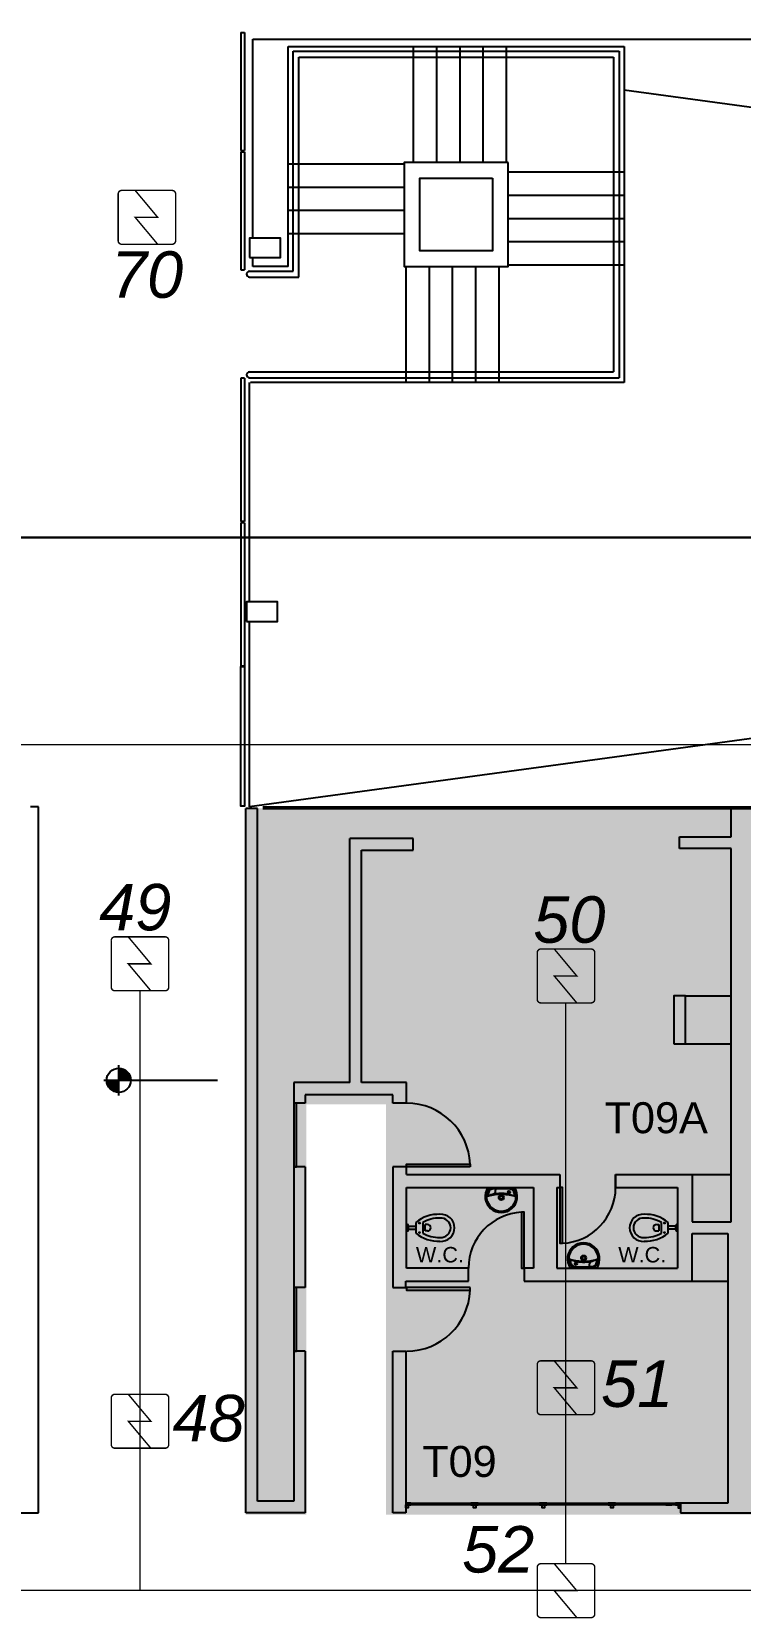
# Model space of a CAD drawing. Header units: metres. Extents: x -331 to 2982, y 362 to 2539.
# Drawn here: x 770.31 to 779.47, y 1304.15 to 1324.64 of the extents above; entities that cross this region are included whole.
import ezdxf

# ---------------------------------------------------------------- set-up
doc = ezdxf.new("R2010")
doc.units = ezdxf.units.M
doc.layers.add('_salas', color=251, linetype='Continuous', plot=False)
for name, color, linetype in [('ALV', 251, 'Continuous'), ('Cota Nivel', 251, 'Continuous'), ('CX', 251, 'Continuous'), ('Det', 251, 'Continuous'), ('DET. FUMAÇA', 1, 'Continuous'), ('Det_Vigas', 251, 'Continuous'), ('Detector_antigo', 84, 'Continuous'), ('Div', 251, 'Continuous'), ('Est', 251, 'Continuous'), ('Mob', 251, 'Continuous'), ('Pis', 251, 'Continuous'), ('SALAS NOVAS', 7, 'Continuous'), ('Texto_Salas', 251, 'Continuous'), ('vid', 251, 'Continuous')]:
    doc.layers.add(name, color=color, linetype=linetype)
doc.layers.add('Botoeira_antiga', color=74, linetype='Continuous', lineweight=30)
doc.styles.add('ARIAL', font='arial.ttf')
doc.styles.add('DESTAQUE', font='arial.ttf', dxfattribs={"height": 0.4})
doc.styles.add('X3G_ENTITY_1416A36F', font='arial.ttf', dxfattribs={"height": 0.6})
doc.styles.add('X3G_ENTITY_1416A372', font='arial.ttf', dxfattribs={"height": 0.6})
doc.styles.add('X3G_ENTITY_1416A3B9', font='arial.ttf', dxfattribs={"height": 0.6})
doc.styles.add('X3G_ENTITY_1416A3C3', font='arial.ttf', dxfattribs={"height": 0.6})
doc.styles.add('X3G_ENTITY_1416A3CD', font='arial.ttf', dxfattribs={"height": 0.6})
doc.styles.add('X3G_ENTITY_1416BAE9', font='arial.ttf', dxfattribs={"height": 0.6})

# ---------------------------------------------------------------- blocks, each defined once
blk = doc.blocks.new('Detector de fumaça')
at = {"layer": 'DET. FUMAÇA', "linetype": 'Continuous', "lineweight": 15, "const_width": 0.0187}
blk.add_lwpolyline([(774.599, 539.816), (775.249, 539.816, -0.414214), (775.296, 539.769), (775.296, 539.167, -0.414214), (775.249, 539.12), (774.599, 539.12, -0.414214), (774.553, 539.167), (774.553, 539.769, -0.414214)], format="xyb", close=True, dxfattribs=at)
blk.add_lwpolyline([(774.773, 539.816), (775.064, 539.468), (774.773, 539.468), (775.064, 539.12)], dxfattribs=at)
blk = doc.blocks.new('XR_BL2_2 PAV_REV02$0$MOD_7')
at = {"layer": 'vid', "ltscale": 5}
for p, q in [((-1.518, 0.025), (-1.518, -0.025)), ((-1.518, 0.025), (0.008, 0.025)), ((0.008, 0.025), (0.008, -0.025)), ((-1.518, -0.025), (0.008, -0.025))]:
    blk.add_line(p, q, dxfattribs=at)

msp = doc.modelspace()

# ---------------------------------------------------------------- hatches: boundary and pattern name
at = {"layer": '_salas', "transparency": 33554559}
h = msp.add_hatch(color=256, dxfattribs=at)
h.dxf.hatch_style = 1
h.paths.add_polyline_path([(845.886, 1305.49), (845.886, 1314.61), (773.074, 1314.61), (773.074, 1305.49), (773.859, 1305.49), (773.859, 1310.79), (774.889, 1310.79), (774.889, 1305.49), (783.689, 1305.49), (783.689, 1310.79), (784.889, 1310.79), (784.889, 1305.49), (793.689, 1305.49), (793.689, 1310.79), (794.889, 1310.79), (794.889, 1305.49), (803.689, 1305.49), (803.689, 1310.79), (804.889, 1310.79), (804.889, 1305.49), (813.689, 1305.49), (813.689, 1310.79), (814.889, 1310.79), (814.889, 1305.49), (823.689, 1305.49), (823.689, 1310.79), (824.889, 1310.79), (824.889, 1305.49), (833.689, 1305.49), (833.689, 1310.79), (834.889, 1310.79), (834.889, 1305.49), (843.689, 1305.49), (843.689, 1310.79), (844.889, 1310.79), (844.889, 1309.89), (844.879, 1309.89), (844.879, 1305.49)])

# ---------------------------------------------------------------- linework, layer by layer
at = {"layer": 'ALV', "color": 251}
for p, q in [((770.394, 1314.631), (770.294, 1314.631)), ((770.394, 1305.511), (770.394, 1314.631)), ((768.709, 1305.511), (770.394, 1305.511))]:
    msp.add_line(p, q, dxfattribs=at)
at = {"layer": 'ALV'}
for p, q in [((773.074, 1305.511), (773.074, 1314.611)), ((773.224, 1314.611), (773.074, 1314.611)), ((773.224, 1305.661), (773.224, 1314.611)), ((779.349, 1314.241), (779.349, 1314.611)), ((775.239, 1314.221), (774.419, 1314.221)), ((774.419, 1311.071), (774.419, 1314.221)), ((775.239, 1314.071), (775.239, 1314.221)), ((778.679, 1314.091), (778.679, 1314.241)), ((778.679, 1314.241), (779.349, 1314.241)), ((779.349, 1314.091), (778.679, 1314.091)), ((779.349, 1309.269), (779.349, 1314.091)), ((774.569, 1311.071), (774.569, 1314.071)), ((774.569, 1314.071), (775.239, 1314.071)), ((774.419, 1311.071), (773.694, 1311.071)), ((773.694, 1311.071), (773.694, 1310.801)), ((775.154, 1311.071), (774.569, 1311.071)), ((775.154, 1310.801), (775.154, 1311.071)), ((774.974, 1310.911), (773.844, 1310.911)), ((773.844, 1310.911), (773.844, 1310.801)), ((774.974, 1310.801), (774.974, 1310.911)), ((773.844, 1310.801), (773.694, 1310.801)), ((775.154, 1310.801), (774.974, 1310.801)), ((773.694, 1309.981), (773.694, 1308.421)), ((773.844, 1309.981), (773.694, 1309.981)), ((773.844, 1309.981), (773.844, 1308.421)), ((775.154, 1309.981), (774.974, 1309.981)), ((774.974, 1309.981), (774.974, 1308.421)), ((775.154, 1309.881), (775.154, 1309.981)), ((775.154, 1309.881), (777.134, 1309.881)), ((777.134, 1309.881), (777.134, 1309.714)), ((777.854, 1309.881), (777.854, 1309.714)), ((777.854, 1309.714), (777.854, 1309.881)), ((777.854, 1309.881), (778.844, 1309.881)), ((778.844, 1309.881), (778.844, 1309.269)), ((775.154, 1308.674), (775.154, 1309.714)), ((775.154, 1309.714), (776.794, 1309.714)), ((776.794, 1309.714), (776.794, 1308.674)), ((777.094, 1309.714), (777.094, 1308.674)), ((777.094, 1309.714), (777.134, 1309.714)), ((777.854, 1309.714), (778.654, 1309.714)), ((778.654, 1309.714), (778.654, 1308.674)), ((778.844, 1309.269), (779.304, 1309.269)), ((778.844, 1309.269), (779.349, 1309.269)), ((778.844, 1308.506), (778.844, 1309.119)), ((778.844, 1309.119), (779.304, 1309.119)), ((779.304, 1309.119), (779.304, 1305.636)), ((775.954, 1308.674), (775.154, 1308.674)), ((775.954, 1308.506), (775.954, 1308.674)), ((776.794, 1308.674), (776.674, 1308.674)), ((776.674, 1308.674), (776.674, 1308.506)), ((777.094, 1308.674), (778.654, 1308.674)), ((773.844, 1308.421), (773.694, 1308.421)), ((774.974, 1308.421), (775.144, 1308.421)), ((775.144, 1308.421), (775.144, 1308.506)), ((775.144, 1308.506), (775.954, 1308.506)), ((776.674, 1308.506), (778.844, 1308.506)), ((773.694, 1307.601), (773.694, 1305.661)), ((773.844, 1307.601), (773.694, 1307.601)), ((773.844, 1307.601), (773.844, 1305.511)), ((774.974, 1307.601), (775.144, 1307.601)), ((774.974, 1305.511), (774.974, 1307.601)), ((775.144, 1307.601), (775.144, 1305.511)), ((773.844, 1305.511), (773.074, 1305.511)), ((773.694, 1305.661), (773.224, 1305.661)), ((775.144, 1305.511), (774.974, 1305.511)), ((779.304, 1305.636), (778.694, 1305.636)), ((778.694, 1305.636), (778.694, 1305.511)), ((778.694, 1305.511), (779.409, 1305.511)), ((779.409, 1305.511), (780.124, 1305.511))]:
    msp.add_line(p, q, dxfattribs=at)
at = {"layer": 'Botoeira_antiga'}
msp.add_lwpolyline([(872.49, 1318.109, 0.414214), (873.39, 1319.009), (873.39, 1344.645, 0.414214), (872.49, 1345.545), (763.344, 1345.545, 0.414214), (762.444, 1344.645), (762.444, 1319.009, 0.414214), (763.344, 1318.109)], format="xyb", close=True, dxfattribs=at)
at = {"layer": 'Cota Nivel', "color": 251, "const_width": 0.156}
for points in [[(771.511, 1311.099, 0.414214), (771.433, 1311.177, 1)], [(771.433, 1311.021, -0.414214), (771.355, 1311.099, -1)]]:
    msp.add_lwpolyline(points, format="xyb", dxfattribs=at)
at = {"layer": 'Cota Nivel', "color": 251}
for points in [[(771.433, 1310.904), (771.433, 1311.294)], [(771.238, 1311.099), (772.708, 1311.099)]]:
    msp.add_lwpolyline(points, dxfattribs=at)
msp.add_circle((771.433, 1311.099), 0.156, dxfattribs=at)
at = {"layer": 'CX', "color": 251}
for points in [[(773.124, 1321.727), (773.523, 1321.727), (773.523, 1321.977), (773.124, 1321.977)], [(773.084, 1317.026), (773.484, 1317.026), (773.484, 1317.276), (773.084, 1317.276)]]:
    msp.add_lwpolyline(points, close=True, dxfattribs=at)
at = {"layer": 'CX'}
for points in [[(773.694, 1310.801), (773.694, 1309.981), (773.729, 1309.981), (773.729, 1310.801)], [(775.974, 1309.981), (775.154, 1309.981), (775.154, 1310.016), (775.974, 1310.016)], [(777.169, 1308.994), (777.169, 1309.714), (777.134, 1309.714), (777.134, 1308.994)], [(776.639, 1309.394), (776.639, 1308.674), (776.674, 1308.674), (776.674, 1309.394)], [(773.694, 1308.421), (773.694, 1307.601), (773.729, 1307.601), (773.729, 1308.421)], [(775.974, 1308.421), (775.154, 1308.421), (775.154, 1308.386), (775.974, 1308.386)], [(775.147, 1305.636), (775.144, 1305.636), (775.144, 1305.614), (775.147, 1305.614)], [(775.207, 1305.635), (775.148, 1305.635), (775.148, 1305.615), (775.207, 1305.615), (775.207, 1305.614), (775.147, 1305.614), (775.147, 1305.636), (775.207, 1305.636)], [(775.984, 1305.635), (776.029, 1305.635), (776.029, 1305.615), (775.984, 1305.615), (775.984, 1305.614), (776.03, 1305.614), (776.03, 1305.636), (775.984, 1305.636)], [(776.033, 1305.636), (776.03, 1305.636), (776.03, 1305.614), (776.033, 1305.614)], [(776.08, 1305.635), (776.034, 1305.635), (776.034, 1305.615), (776.08, 1305.615), (776.08, 1305.614), (776.033, 1305.614), (776.033, 1305.636), (776.08, 1305.636)], [(776.871, 1305.635), (776.917, 1305.635), (776.917, 1305.615), (776.871, 1305.615), (776.871, 1305.614), (776.918, 1305.614), (776.918, 1305.636), (776.871, 1305.636)], [(776.921, 1305.636), (776.918, 1305.636), (776.918, 1305.614), (776.921, 1305.614)], [(776.967, 1305.635), (776.922, 1305.635), (776.922, 1305.615), (776.967, 1305.615), (776.967, 1305.614), (776.921, 1305.614), (776.921, 1305.636), (776.967, 1305.636)], [(777.759, 1305.635), (777.804, 1305.635), (777.804, 1305.615), (777.759, 1305.615), (777.759, 1305.614), (777.805, 1305.614), (777.805, 1305.636), (777.759, 1305.636)], [(777.808, 1305.636), (777.805, 1305.636), (777.805, 1305.614), (777.808, 1305.614)], [(777.855, 1305.635), (777.809, 1305.635), (777.809, 1305.615), (777.855, 1305.615), (777.855, 1305.614), (777.808, 1305.614), (777.808, 1305.636), (777.855, 1305.636)], [(778.631, 1305.635), (778.69, 1305.635), (778.69, 1305.615), (778.631, 1305.615), (778.631, 1305.614), (778.691, 1305.614), (778.691, 1305.636), (778.631, 1305.636)], [(778.691, 1305.636), (778.694, 1305.636), (778.694, 1305.614), (778.691, 1305.614)]]:
    msp.add_lwpolyline(points, close=True, dxfattribs=at)
for points in [[(775.174, 1305.615), (775.174, 1305.575), (775.144, 1305.575), (775.144, 1305.615)], [(776.047, 1305.615), (776.047, 1305.575), (776.017, 1305.575), (776.017, 1305.615)], [(776.934, 1305.615), (776.934, 1305.575), (776.904, 1305.575), (776.904, 1305.615)], [(777.822, 1305.615), (777.822, 1305.575), (777.792, 1305.575), (777.792, 1305.615)], [(778.664, 1305.615), (778.664, 1305.575), (778.694, 1305.575), (778.694, 1305.615)]]:
    msp.add_lwpolyline(points, dxfattribs=at)
at = {"layer": 'CX', "color": 251, "true_color": 0x606060}
for centre, radius, start, end in [((775.154, 1309.981), 0.821, 2.4441, 90), ((777.134, 1309.714), 0.721, 272.783, 0), ((776.674, 1308.674), 0.721, 92.783, 180), ((775.154, 1308.421), 0.821, 270, 357.5559)]:
    msp.add_arc(centre, radius, start, end, dxfattribs=at)
at = {"layer": 'Det', "color": 251}
for p, q in [((841.129, 1323.891), (773.124, 1314.631)), ((777.964, 1323.89), (845.929, 1314.631))]:
    msp.add_line(p, q, dxfattribs=at)
at = {"layer": 'Det_Vigas', "color": 251}
for p, q in [((773.514, 1305.511), (773.404, 1305.511)), ((775.332, 1305.615), (775.257, 1305.615)), ((776.513, 1305.615), (776.438, 1305.615)), ((777.4, 1305.615), (777.325, 1305.615)), ((778.506, 1305.615), (778.581, 1305.615)), ((779.354, 1305.511), (779.464, 1305.511))]:
    msp.add_line(p, q, dxfattribs=at)
at = {"layer": 'Div', "color": 230, "linetype": 'Continuous', "lineweight": 0}
msp.add_line((744.152, 1315.437), (872.39, 1315.437), dxfattribs=at)
at = {"layer": 'Div', "color": 150, "linetype": 'Continuous', "lineweight": 0}
for p, q in [((771.707, 1312.255), (771.707, 1304.507)), ((777.213, 1304.855), (777.213, 1312.099)), ((847.645, 1304.507), (747.654, 1304.507))]:
    msp.add_line(p, q, dxfattribs=at)
at = {"layer": 'Est'}
msp.add_lwpolyline([(778.609, 1311.571), (778.759, 1311.571), (778.759, 1312.191), (778.609, 1312.191)], close=True, dxfattribs=at)
at = {"layer": 'Mob'}
for p, q in [((778.759, 1312.191), (779.349, 1312.191)), ((778.759, 1311.571), (779.349, 1311.571)), ((778.844, 1309.881), (779.349, 1309.881)), ((776.201, 1309.711), (776.552, 1309.711)), ((775.154, 1309.194), (775.154, 1309.234)), ((775.154, 1309.234), (775.165, 1309.234)), ((775.154, 1309.194), (775.154, 1309.153)), ((775.174, 1309.214), (775.174, 1309.225)), ((775.174, 1309.214), (775.174, 1309.174)), ((775.174, 1309.214), (775.274, 1309.214)), ((775.174, 1309.174), (775.274, 1309.174)), ((775.174, 1309.174), (775.174, 1309.163)), ((775.274, 1309.264), (775.274, 1309.124)), ((775.362, 1309.264), (775.362, 1309.124)), ((775.393, 1309.153), (775.393, 1309.234)), ((775.422, 1309.234), (775.393, 1309.234)), ((778.386, 1309.234), (778.415, 1309.234)), ((778.415, 1309.234), (778.415, 1309.153)), ((778.446, 1309.124), (778.446, 1309.264)), ((778.534, 1309.124), (778.534, 1309.264)), ((778.634, 1309.214), (778.534, 1309.214)), ((778.634, 1309.174), (778.534, 1309.174)), ((778.634, 1309.214), (778.634, 1309.225)), ((778.634, 1309.174), (778.634, 1309.214)), ((778.634, 1309.174), (778.634, 1309.163)), ((778.654, 1309.234), (778.643, 1309.234)), ((778.654, 1309.194), (778.654, 1309.234)), ((778.654, 1309.194), (778.654, 1309.153)), ((775.154, 1309.153), (775.165, 1309.153)), ((775.422, 1309.153), (775.393, 1309.153)), ((778.386, 1309.153), (778.415, 1309.153)), ((778.654, 1309.153), (778.643, 1309.153)), ((777.617, 1308.674), (777.266, 1308.674)), ((778.844, 1308.506), (779.304, 1308.506))]:
    msp.add_line(p, q, dxfattribs=at)
for points in [[(776.377, 1309.703, 0.019765), (776.251, 1309.698, 0.055725), (776.233, 1309.696, 0.26837), (776.2, 1309.66, 0.08527), (776.188, 1309.572, 0.373975), (776.377, 1309.408, 0.373975), (776.567, 1309.572, 0.08527), (776.555, 1309.66, 0.26837), (776.521, 1309.696, 0.055725), (776.503, 1309.698, 0.019765)], [(777.441, 1308.684, 0.019765), (777.567, 1308.689, 0.055725), (777.585, 1308.692, 0.26837), (777.618, 1308.728, 0.08527), (777.63, 1308.815, 0.373975), (777.441, 1308.98, 0.373975), (777.251, 1308.815, 0.08527), (777.263, 1308.728, 0.26837), (777.297, 1308.692, 0.055725), (777.315, 1308.689, 0.019765)]]:
    msp.add_lwpolyline(points, format="xyb", close=True, dxfattribs=at)
for points in [[(776.552, 1309.606, 0.09339), (776.539, 1309.66, 0.281673), (776.494, 1309.693, 0.022774), (776.404, 1309.698), (776.377, 1309.698), (776.35, 1309.698, 0.022774), (776.26, 1309.693, 0.281673), (776.215, 1309.66, 0.09339), (776.203, 1309.606)], [(776.552, 1309.606, -0.557482), (776.544, 1309.601, 0.068592), (776.44, 1309.631, 0.02486), (776.377, 1309.636, 0.02486), (776.314, 1309.631, 0.068592), (776.21, 1309.601, -0.557482), (776.203, 1309.606)], [(776.545, 1309.601, 0.072415), (776.377, 1309.624, 0.072415), (776.21, 1309.601)], [(776.213, 1309.602, -0.467154), (776.215, 1309.609, -0.039312), (776.282, 1309.633, 0.320715), (776.301, 1309.653, 0.032811), (776.305, 1309.691)], [(777.266, 1308.781, -0.557482), (777.274, 1308.786, 0.068592), (777.378, 1308.756, 0.02486), (777.441, 1308.751, 0.02486), (777.504, 1308.756, 0.068592), (777.608, 1308.786, -0.557482), (777.615, 1308.781)], [(777.266, 1308.781, 0.09339), (777.279, 1308.728, 0.281673), (777.324, 1308.695, 0.022774), (777.414, 1308.689), (777.441, 1308.689), (777.468, 1308.689, 0.022774), (777.558, 1308.695, 0.281673), (777.603, 1308.728, 0.09339), (777.615, 1308.781)], [(777.273, 1308.786, 0.072415), (777.441, 1308.763, 0.072415), (777.608, 1308.786)], [(777.605, 1308.785, -0.467154), (777.603, 1308.778, -0.039312), (777.536, 1308.754, 0.320715), (777.517, 1308.734, 0.032811), (777.513, 1308.696)]]:
    msp.add_lwpolyline(points, format="xyb", dxfattribs=at)
for centre, radius in [((776.377, 1309.583), 0.0328), ((776.377, 1309.583), 0.0203), ((776.476, 1309.657), 0.0158), ((775.32, 1309.256), 0.00707), ((778.488, 1309.256), 0.00707), ((775.32, 1309.132), 0.00707), ((778.488, 1309.132), 0.00707), ((777.441, 1308.804), 0.0328), ((777.441, 1308.804), 0.0203), ((777.342, 1308.73), 0.0158)]:
    msp.add_circle(centre, radius, dxfattribs=at)
for centre, radius, start, end in [((776.435, 1309.589), 0.266, 151.9123, 184.0939), ((776.319, 1309.589), 0.266, 355.9061, 27.7353), ((776.377, 1309.599), 0.209, 187.9818, 270), ((776.377, 1309.599), 0.209, 270, 352.0182), ((775.165, 1309.225), 0.00935, 0, 90), ((775.568, 1308.904), 0.464, 87.9363, 129.3021), ((775.568, 1308.904), 0.414, 87.9363, 119.8675), ((775.425, 1309.192), 0.043, 1.2038, 93.3189), ((775.425, 1309.196), 0.043, 266.6811, 358.7962), ((775.595, 1309.19), 0.179, 1.2038, 93.3189), ((775.595, 1309.197), 0.179, 266.6811, 358.7962), ((775.595, 1309.19), 0.129, 1.2038, 93.3189), ((775.595, 1309.197), 0.129, 266.6811, 358.7962), ((778.213, 1309.19), 0.179, 86.6811, 178.7962), ((778.213, 1309.197), 0.179, 181.2038, 273.3189), ((778.213, 1309.19), 0.129, 86.6811, 178.7962), ((778.213, 1309.197), 0.129, 181.2038, 273.3189), ((778.24, 1308.904), 0.464, 50.6979, 92.0637), ((778.24, 1308.904), 0.414, 60.1325, 92.0637), ((778.383, 1309.192), 0.043, 86.6811, 178.7962), ((778.383, 1309.196), 0.043, 181.2038, 273.3189), ((778.643, 1309.225), 0.00935, 90, 180), ((775.165, 1309.163), 0.00935, 270, 0), ((775.568, 1309.483), 0.464, 230.6979, 272.0637), ((775.568, 1309.483), 0.414, 240.1325, 272.0637), ((777.441, 1308.789), 0.209, 90, 172.0182), ((777.441, 1308.789), 0.209, 7.9818, 90), ((778.24, 1309.483), 0.464, 267.9363, 309.3021), ((778.24, 1309.483), 0.414, 267.9363, 299.8675), ((778.643, 1309.163), 0.00935, 180, 270), ((777.499, 1308.799), 0.266, 175.9061, 207.7353), ((777.383, 1308.799), 0.266, 331.9123, 4.0939)]:
    msp.add_arc(centre, radius, start, end, dxfattribs=at)
at = {"layer": 'Pis', "color": 251}
for p, q in [((773.164, 1321.977), (773.164, 1324.544)), ((773.164, 1324.544), (845.929, 1324.544)), ((773.624, 1321.611), (773.624, 1324.451)), ((773.624, 1324.451), (777.964, 1324.451)), ((775.244, 1322.951), (775.244, 1324.451)), ((775.544, 1322.951), (775.544, 1324.451)), ((775.844, 1322.951), (775.844, 1324.451)), ((776.144, 1322.951), (776.144, 1324.451)), ((776.444, 1322.951), (776.444, 1324.451)), ((777.964, 1324.451), (777.964, 1320.111)), ((775.124, 1322.931), (773.624, 1322.931)), ((776.464, 1322.831), (777.964, 1322.831)), ((775.124, 1322.631), (773.624, 1322.631)), ((776.464, 1322.531), (777.964, 1322.531)), ((775.124, 1322.331), (773.624, 1322.331)), ((776.464, 1322.231), (777.964, 1322.231)), ((775.124, 1322.031), (773.624, 1322.031)), ((776.464, 1321.931), (777.964, 1321.931)), ((773.164, 1321.611), (773.164, 1321.727)), ((773.624, 1321.611), (773.164, 1321.611)), ((775.144, 1321.611), (775.144, 1320.111)), ((775.444, 1321.611), (775.444, 1320.111)), ((775.744, 1321.611), (775.744, 1320.111)), ((776.044, 1321.611), (776.044, 1320.111)), ((776.344, 1321.611), (776.344, 1320.111)), ((776.464, 1321.631), (777.964, 1321.631)), ((773.124, 1317.276), (773.124, 1320.111)), ((777.964, 1320.111), (773.134, 1320.111)), ((773.124, 1314.631), (773.124, 1317.026))]:
    msp.add_line(p, q, dxfattribs=at)
for points in [[(776.464, 1322.951), (775.124, 1322.951), (775.124, 1321.611), (776.464, 1321.611)], [(776.264, 1322.751), (776.264, 1321.811), (775.324, 1321.811), (775.324, 1322.751)]]:
    msp.add_lwpolyline(points, close=True, dxfattribs=at)
at = {"layer": 'vid', "color": 251, "ltscale": 500}
for p, q in [((773.686, 1324.389), (777.902, 1324.389)), ((773.686, 1321.549), (773.686, 1324.389)), ((777.902, 1324.389), (777.902, 1320.173)), ((773.762, 1324.313), (777.826, 1324.313)), ((773.762, 1321.473), (773.762, 1324.313)), ((777.826, 1324.313), (777.826, 1320.249)), ((773.124, 1321.549), (773.686, 1321.549)), ((773.124, 1321.473), (773.762, 1321.473)), ((773.124, 1320.249), (777.826, 1320.249)), ((773.124, 1320.173), (777.902, 1320.173))]:
    msp.add_line(p, q, dxfattribs=at)
at = {"layer": 'vid', "color": 251, "ltscale": 5}
for p, q in [((773.059, 1320.165), (773.009, 1320.165)), ((773.009, 1320.165), (773.009, 1318.315)), ((773.059, 1320.165), (773.059, 1318.315)), ((773.059, 1318.315), (773.009, 1318.315)), ((773.059, 1318.299), (773.009, 1318.299)), ((773.009, 1318.299), (773.009, 1316.449)), ((773.059, 1318.299), (773.059, 1316.449)), ((773.059, 1316.449), (773.009, 1316.449))]:
    msp.add_line(p, q, dxfattribs=at)
at = {"layer": 'vid', "color": 251}
for p, q in [((773.294, 1314.631), (846.139, 1314.631)), ((773.294, 1314.611), (846.139, 1314.611))]:
    msp.add_line(p, q, dxfattribs=at)
at = {"layer": 'vid', "color": 251, "ltscale": 5}
msp.add_lwpolyline([(773.009, 1316.441), (773.059, 1316.441), (773.059, 1314.641), (773.009, 1314.641)], close=True, dxfattribs=at)
at = {"layer": 'vid'}
msp.add_lwpolyline([(775.148, 1305.635), (778.69, 1305.635), (778.69, 1305.615), (775.148, 1305.615)], close=True, dxfattribs=at)
at = {"layer": 'vid', "color": 251, "ltscale": 500}
for centre in [(773.124, 1321.511), (773.124, 1320.211)]:
    msp.add_arc(centre, 0.0381, 90, 270, dxfattribs=at)

# ---------------------------------------------------------------- block references
at = {"layer": 'DET. FUMAÇA', "linetype": 'Continuous', "lineweight": 0}
for p in [(-3.128, 782.776), (-3.217, 773.135), (2.289, 772.978), (2.289, 767.659), (-3.217, 767.227), (2.289, 765.039)]:
    msp.add_blockref('Detector de fumaça', p, dxfattribs=at)
at = {"layer": 'vid', "color": 251, "xscale": -1, "rotation": 89.99999999999999}
for p in [(773.034, 1323.115), (773.034, 1321.573)]:
    msp.add_blockref('XR_BL2_2 PAV_REV02$0$MOD_7', p, dxfattribs=at)

# ---------------------------------------------------------------- texts
at = {"layer": 'Detector_antigo', "linetype": 'Continuous', "lineweight": 0, "insert": (771.333, 1321.805), "char_height": 0.6, "attachment_point": 1, "style": 'X3G_ENTITY_1416BAE9'}
msp.add_mtext_dynamic_manual_height_columns('{\\fArial|b0|i1|c0|p34;70}', width=13.3188, gutter_width=2.5, heights=[0], dxfattribs=at)
at = {"layer": 'Div', "color": 5, "linetype": 'Continuous', "lineweight": 0, "true_color": 0x0000ff, "char_height": 0.6, "attachment_point": 1}
for s, insert, style in [('{\\fArial|b0|i1|c0|p34;49}', (771.18, 1313.635), 'X3G_ENTITY_1416A372'), ('{\\fArial|b0|i1|c0|p34;50}', (776.791, 1313.475), 'X3G_ENTITY_1416A3B9'), ('{\\fArial|b0|i1|c0|p34;51}', (777.667, 1307.48), 'X3G_ENTITY_1416A3C3'), ('{\\fArial|b0|i1|c0|p34;48}', (772.128, 1307.036), 'X3G_ENTITY_1416A36F'), ('{\\fArial|b0|i1|c0|p34;52}', (775.871, 1305.341), 'X3G_ENTITY_1416A3CD')]:
    msp.add_mtext_dynamic_manual_height_columns(s, width=13.3188, gutter_width=2.5, heights=[0], dxfattribs=dict(at, insert=insert, style=style))
at = {"layer": 'SALAS NOVAS', "color": 251, "style": 'DESTAQUE'}
for s, p in [('T09A', (777.712, 1310.415)), ('T09', (775.355, 1305.976))]:
    msp.add_text(s, height=0.4, dxfattribs=at).set_placement(p)
at = {"layer": 'Texto_Salas', "color": 251, "char_height": 0.2, "width": 2.2626, "attachment_point": 2, "style": 'ARIAL'}
for insert in [(775.584, 1308.946), (778.199, 1308.946)]:
    msp.add_mtext('W.C.', dxfattribs=dict(at, insert=insert))

doc.saveas('drawing.dxf')
